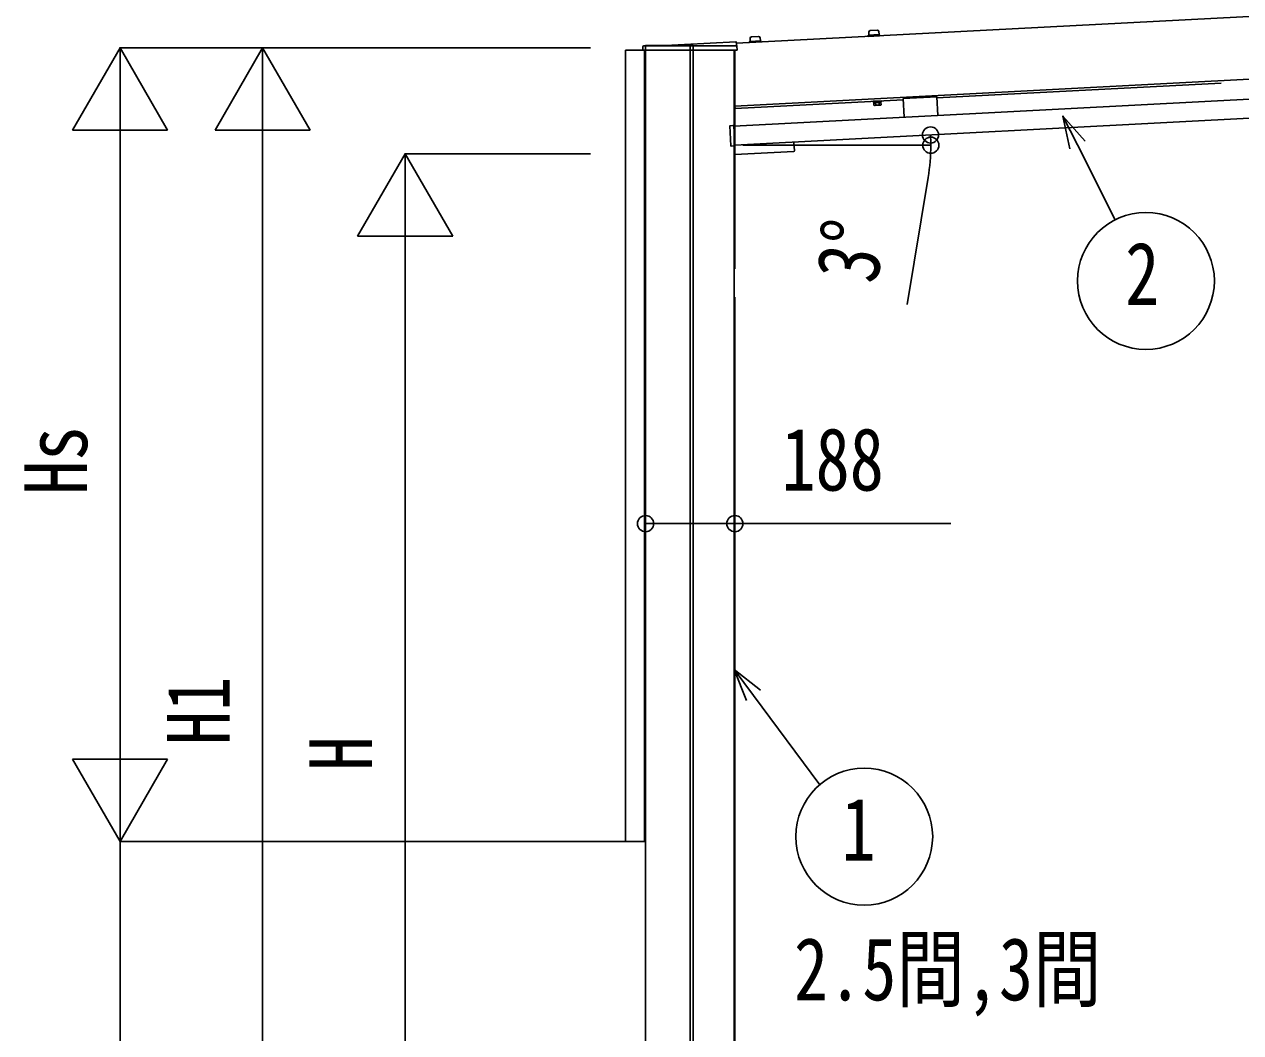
# Model space of a CAD drawing. Units: millimetres, scale not verified. Extents: x -16820 to 16820, y -11881 to 11886.
# Drawn here: x -2779 to -219, y -5943 to -3821 of the extents above; entities that cross this region are included whole.
import ezdxf
from ezdxf.enums import TextEntityAlignment as Align

# ---------------------------------------------------------------- set-up
doc = ezdxf.new("R2010")
doc.units = ezdxf.units.MM
doc.header["$LTSCALE"] = 60
for name, color, linetype in [('0-4_YKK_12', 2, 'Continuous'), ('0-6_YKK_A1', 4, 'Continuous'), ('0-7_YKK_D', 6, 'Continuous')]:
    doc.layers.add(name, color=color, linetype=linetype)
doc.styles.add('ＭＳ ゴシック', font='')
doc.styles.get('ＭＳ ゴシック').set_extended_font_data('MS Gothic')

msp = doc.modelspace()

# ---------------------------------------------------------------- linework, layer by layer
at = {"layer": '0-4_YKK_12'}
msp.add_line((-1377.17, -3868.3), (-1377.17, -7321.28), dxfattribs=at)
at = {"layer": '0-6_YKK_A1'}
for p, q in [((-1279.89, -3861.26), (-61.31, -3797.39)), ((-1001.42, -3837.57), (-1001.48, -3844.26)), ((-998.58, -3834.6), (-983.65, -3833.82)), ((-980.51, -3836.47), (-979.75, -3843.12)), ((-1371.17, -3865.8), (-1471.17, -3865.8)), ((-1443.42, -3866.72), (-1281.19, -3858.22)), ((-1280.14, -3859.1), (-1279.16, -3867.68)), ((-1252.14, -3857.87), (-1252.15, -3859.4)), ((-1252.15, -3859.4), (-1228.19, -3858.15)), ((-1252.15, -3859.4), (-1228.19, -3858.15)), ((-1252.13, -3859.8), (-1252.15, -3859.4)), ((-1252.13, -3859.8), (-1228.17, -3858.55)), ((-1251.67, -3857.37), (-1228.88, -3856.18)), ((-1251.08, -3850.65), (-1251.14, -3857.35)), ((-1248.24, -3847.68), (-1233.31, -3846.9)), ((-1230.17, -3849.56), (-1229.41, -3856.21)), ((-1228.36, -3856.62), (-1228.19, -3858.15)), ((-1228.17, -3858.55), (-1228.19, -3858.15)), ((-1002.48, -3844.79), (-1002.5, -3846.32)), ((-1002.5, -3846.32), (-978.53, -3845.06)), ((-1002.5, -3846.32), (-978.53, -3845.06)), ((-1002.48, -3846.72), (-1002.5, -3846.32)), ((-1002.48, -3846.72), (-978.51, -3845.46)), ((-1002.01, -3844.29), (-979.23, -3843.1)), ((-978.7, -3843.54), (-978.53, -3845.06)), ((-978.51, -3845.46), (-978.53, -3845.06)), ((-1513.17, -5541.13), (-1513.17, -3875.73)), ((-1473.17, -3875.73), (-1513.17, -3875.73)), ((-1476.73, -3875.63), (-1476.67, -3867.78)), ((-1476.24, -3875.63), (-1476.73, -3875.63)), ((-1278.76, -3875.63), (-1476.24, -3875.63)), ((-1475.67, -3866.79), (-1280.16, -3866.79)), ((-1473.17, -5541.13), (-1473.17, -3875.73)), ((-1471.17, -6593.8), (-1471.17, -3875.63)), ((-1284.47, -4335.74), (-1284.47, -3875.63)), ((-1283.17, -4335.67), (-1283.17, -3875.63)), ((-1279.16, -3867.68), (-1279.16, -3867.7)), ((-1279.16, -3867.7), (-1278.26, -3875.63)), ((-1278.26, -3875.63), (-1278.76, -3875.63)), ((-1283.17, -3993.61), (68.93, -3922.75)), ((-1285.52, -4035.79), (320.08, -3951.65)), ((-858.23, -3976.35), (-259.87, -3944.99)), ((-1283.42, -4075.74), (322.17, -3991.59)), ((-1282.91, -3998.6), (-1283.17, -3993.65)), ((-1282.91, -3998.6), (-929.14, -3980.06)), ((-975.66, -3985.71), (-990.65, -3986.49)), ((-990.65, -3986.49), (-990.39, -3991.4)), ((-989.36, -3991.93), (-990.39, -3991.4)), ((-990.2, -3986.47), (-990.28, -3984.87)), ((-976.38, -3991.25), (-989.36, -3991.93)), ((-986.9, -3986.29), (-986.64, -3991.21)), ((-979.41, -3985.9), (-979.15, -3990.81)), ((-976.38, -3991.25), (-975.4, -3990.62)), ((-976.2, -3984.13), (-976.11, -3985.73)), ((-975.66, -3985.71), (-975.4, -3990.62)), ((-858.37, -3973.85), (-929.27, -3977.57)), ((-929.27, -3977.57), (-927.2, -4017.01)), ((-858.37, -3973.85), (-856.3, -4013.3)), ((-1293.76, -4035.23), (-1291.56, -4077.18)), ((-1287.39, -4034.4), (-1293.28, -4034.71)), ((-1286.79, -4034.48), (-1285.59, -4034.42)), ((-1286.79, -4034.48), (-1286.79, -4034.48)), ((-1285.57, -4034.77), (-1285.59, -4034.42)), ((-1285.59, -4034.42), (-1285.59, -4034.42)), ((-1285.54, -4035.26), (-1285.57, -4034.77)), ((-1283.39, -4076.29), (-1285.54, -4035.26)), ((-1158.79, -4069.2), (-1157.82, -4087.68)), ((-1291.03, -4077.65), (-1285.14, -4077.34)), ((-1285.04, -4077.32), (-1284.15, -4094.3)), ((-1283.35, -4077.14), (-1284.55, -4077.2)), ((-1284.55, -4077.2), (-1284.55, -4077.2)), ((-1284.47, -6593.8), (-1284.47, -4077.2)), ((-1284.47, -4093.8), (-1284.17, -4093.8)), ((-1283.37, -4076.79), (-1283.39, -4076.29)), ((-1283.37, -4076.79), (-1283.35, -4077.14)), ((-1283.35, -4077.14), (-1283.35, -4077.14)), ((-1283.1, -4095.25), (-1158.77, -4088.73)), ((-1283.17, -6593.8), (-1283.17, -4395.25)), ((-1513.17, -5541.13), (-1473.17, -5541.13))]:
    msp.add_line(p, q, dxfattribs=at)
for points in [[(-1471.17, -3865.8), (-1471.17, -6588.8), (-1471.17, -7138.8)], [(-1371.17, -3865.8), (-1371.17, -6588.8), (-1371.17, -7138.8)]]:
    msp.add_lwpolyline(points, dxfattribs=at)
msp.add_lwpolyline([(-991.81, -3983.35), (-974.83, -3982.46), (-974.75, -3984.06), (-991.73, -3984.95)], close=True, dxfattribs=at)
for centre, radius, start, end in [((-998.43, -3837.59), 3, 93, 179.5), ((-983.49, -3836.81), 3, 6.5, 93), ((-1281.13, -3859.22), 1, 6.5, 93.00032), ((-1251.64, -3857.87), 0.5, 93, 179.5), ((-1248.08, -3850.68), 3, 93, 179.5), ((-1233.15, -3849.9), 3, 6.5, 93), ((-1228.86, -3856.68), 0.5, 6.5, 93), ((-1001.98, -3844.79), 0.5, 93, 179.5), ((-979.2, -3843.6), 0.5, 6.5, 93), ((-1475.67, -3867.79), 1, 90, 176.5048), ((-1475.67, -3867.79), 1, 176.5048, 179.5), ((-1446.04, -3816.79), 50, 270, 273.00032), ((-1280.16, -3867.79), 1, 6.5, 90), ((-988.66, -3988.57), 3.32, 238.61575, 307.38425), ((-983.52, -3979.19), 12.42, 255.41205, 290.58795), ((-977.42, -3987.98), 3.32, 238.61575, 307.38425), ((-1287.13, -4031.63), 2.86, 266.50896, 273.26043), ((-1284.41, -4081.48), 4.28, 91.78658, 98.68179), ((-1283.15, -4094.25), 1, 183, 273), ((-1158.82, -4087.73), 1, 273, 3)]:
    msp.add_arc(centre, radius, start, end, dxfattribs=at)
for centre, major_axis, ratio, start_param, end_param in [((-1293.26, -4035.21), (-0.373, 0.336), 0.99628, 5.4996506, 7.06672), ((-1287.38, -4034.7), (0.016, -0.3), 0.998135, 2.3281144, 3.1415927), ((-1286.79, -4034.44), (-0.599, -0.031), 0.061163, 1.2604966, 1.5707963), ((-1291.06, -4077.15), (-0.336, -0.373), 0.99628, 5.4996506, 7.06672), ((-1285.16, -4077.04), (0.016, -0.3), 0.998135, 0, 0.8133487)]:
    msp.add_ellipse(centre, major_axis=major_axis, ratio=ratio, start_param=start_param, end_param=end_param, dxfattribs=at)
at = {"layer": '0-7_YKK_D'}
for p, q in [((-2577.17, -3870.8), (-2677.17, -4044.01)), ((-1586.81, -3870.8), (-2578.17, -3870.8)), ((-2577.17, -3870.8), (-2477.17, -4044.01)), ((-2577.17, -3870.8), (-2577.17, -4217.21)), ((-2277.17, -3870.8), (-2377.17, -4044.01)), ((-1586.81, -3870.8), (-2278.17, -3870.8)), ((-2277.17, -3870.8), (-2177.17, -4044.01)), ((-2277.17, -3870.8), (-2277.17, -4217.21)), ((-2677.17, -4044.01), (-2477.17, -4044.01)), ((-2377.17, -4044.01), (-2177.17, -4044.01)), ((-2577.17, -5341.13), (-2577.17, -4070.8)), ((-2277.17, -4070.8), (-2277.17, -6393.8)), ((-1977.17, -4093.8), (-2077.17, -4267.01)), ((-1586.81, -4093.8), (-1978.17, -4093.8)), ((-1977.17, -4093.8), (-1877.17, -4267.01)), ((-1977.17, -4093.8), (-1977.17, -4440.21)), ((-1266.33, -4075.83), (-869.79, -4075.83)), ((-876.36, -4143.6), (-920.72, -4411.15)), ((-2077.17, -4267.01), (-1877.17, -4267.01)), ((-1977.17, -4293.8), (-1977.17, -6393.8)), ((-2577.17, -5541.13), (-2577.17, -5194.72)), ((-2577.17, -5541.13), (-2677.17, -5367.92)), ((-2477.17, -5367.92), (-2677.17, -5367.92)), ((-2577.17, -5541.13), (-2477.17, -5367.92)), ((-1514.17, -5541.13), (-2578.17, -5541.13)), ((-1514.17, -5541.13), (-2578.17, -5541.13)), ((-2577.17, -5541.13), (-2577.17, -6593.8))]:
    msp.add_line(p, q, dxfattribs=at)
for points in [[(-578.32, -4083.5), (-592.62, -4014.57), (-545.77, -4067.12)], [(-592.62, -4014.57), (-562.05, -4075.31), (-482.74, -4232.86)], [(-1471.17, -4872.12), (-1283.17, -4872.12), (-828.77, -4872.12)], [(-1258.63, -5244.44), (-1284.47, -5178.96), (-1229.35, -5222.75)], [(-1284.47, -5178.96), (-1243.99, -5233.59), (-1104.68, -5421.6)]]:
    msp.add_lwpolyline(points, dxfattribs=at)
for centre, radius in [((-871.35, -4054.14), 17), ((-870.79, -4075.83), 17), ((-417.99, -4361.48), 144), ((-1471.17, -4872.12), 17), ((-1283.17, -4872.12), 17), ((-1010.87, -5530.85), 144)]:
    msp.add_circle(centre, radius, dxfattribs=at)
for start, end in [(360, 3), (350.58732, 360)]:
    msp.add_arc((-1285.17, -4075.83), 414.39, start, end, dxfattribs=at)

# ---------------------------------------------------------------- texts
at = {"layer": '0-7_YKK_D', "style": 'ＭＳ ゴシック', "width": 0.8}
for s, rotation, p in [('3°', 80.587, (-945.41, -4376.64)), ('Hs', 90, (-2607.17, -4811.57)), ('H1', 90, (-2307.17, -5337.9)), ('H', 90, (-2007.17, -5391.8))]:
    msp.add_text(s, height=132, rotation=rotation, dxfattribs=at).set_placement(p, align=Align.BOTTOM_LEFT)
for s, p in [('2', (-461.7, -4451.48)), ('188', (-1185.17, -4842.12)), ('1', (-1058.87, -5620.85)), ('2.5間,3間', (-1158.82, -5914.83))]:
    msp.add_text(s, height=132, dxfattribs=at).set_placement(p, align=Align.BOTTOM_LEFT)

doc.saveas('drawing.dxf')
